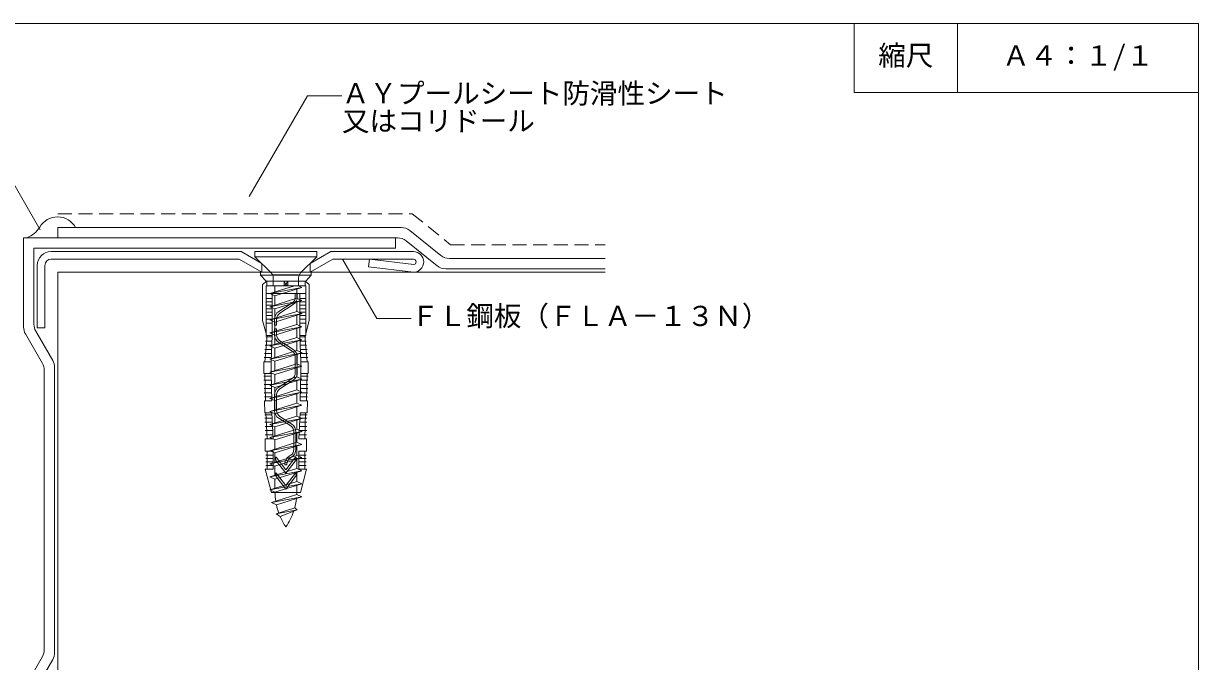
# Model space of a CAD drawing. Units: millimetres on the paper. Extents: x -135 to 135, y -94 to 92.
# Drawn here: x -35.6 to 135, y -0.7 to 92 of the extents above; entities that cross this region are included whole.
import ezdxf
from ezdxf.enums import TextEntityAlignment as Align

# ---------------------------------------------------------------- set-up
doc = ezdxf.new("R2010")
doc.units = ezdxf.units.MM
doc.linetypes.add('DASHED2', pattern=[3, 2, -1])
for name, color, linetype, lineweight in [('1-2_ハッチング', 4, 'Continuous', 18), ('1-4_リベットルーフ', 5, 'Continuous', 9), ('1-5_ＦＬ鋼板・ディスク', 7, 'Continuous', 9), ('1-6_アンカー類', 4, 'Continuous', 9), ('1-A_元図・躯体', 7, 'Continuous', 9), ('1-B_その他', 150, 'DASHED2', 18), ('1-C_アンカー類2', 7, 'Continuous', 9), ('E-0', 7, 'Continuous', 9), ('F-0', 7, 'Continuous', 9)]:
    doc.layers.add(name, color=color, linetype=linetype, lineweight=lineweight)
doc.styles.add('ＭＳ ゴシック', font='')
doc.styles.get('ＭＳ ゴシック').set_extended_font_data('MS Gothic')

msp = doc.modelspace()

# ---------------------------------------------------------------- linework, layer by layer
at = {"layer": '1-2_ハッチング', "lineweight": 9}
for centre, radius, start, end in [((-30.667, 60.916), 2.993, 29.083, 150.054), ((-36.814, 64.795), 4.279, 293.526, 326.138)]:
    msp.add_arc(centre, radius, start, end, dxfattribs=at)
at = {"layer": '1-4_リベットルーフ'}
for p, q in [((-30.606, 62.371), (19.223, 62.371)), ((-30.606, 60.871), (-30.606, 62.371)), ((20.475, 61.93), (24.979, 58.312)), ((-35.606, 60.871), (18.695, 60.871)), ((-35.606, 47.905), (-35.606, 60.871)), ((18.394, 59.371), (18.394, 60.871)), ((19.947, 60.43), (24.451, 56.812)), ((-34.106, 59.371), (18.394, 59.371)), ((-34.106, 48.307), (-34.106, 59.371)), ((25.704, 56.371), (48.829, 56.371)), ((26.232, 57.871), (48.829, 57.871)), ((-35.338, 46.905), (-32.874, 42.637)), ((-33.838, 47.307), (-31.374, 43.039)), ((-32.606, 41.637), (-32.606, 1.038)), ((-31.106, 42.039), (-31.106, 0.636)), ((-35.338, -4.23), (-32.874, 0.038)), ((-33.838, -4.632), (-31.374, -0.364))]:
    msp.add_line(p, q, dxfattribs=at)
for centre, start, end in [((19.223, 60.371), 51.223, 90), ((18.695, 58.871), 51.223, 90), ((26.232, 59.871), 231.223, 270), ((25.704, 58.371), 231.223, 270), ((-33.606, 47.905), 180, 209.99984), ((-32.106, 48.307), 180, 209.99868), ((-33.106, 42.039), 0, 30), ((-34.606, 41.637), 0, 30), ((-34.606, 1.038), 330, 0), ((-33.106, 0.636), 330, 0)]:
    msp.add_arc(centre, 2, start, end, dxfattribs=at)
at = {"layer": '1-5_ＦＬ鋼板・ディスク'}
for p, q in [((-31.606, 58.871), (-4.012, 58.871)), ((-1.016, 57.141), (-4.012, 58.871)), ((6.004, 57.141), (9, 58.871)), ((9, 58.871), (20.994, 58.871)), ((-33.606, 56.871), (-33.606, 47.771)), ((-32.506, 56.871), (-32.506, 47.771)), ((-31.606, 57.771), (-4.307, 57.771)), ((-1.016, 55.871), (-4.307, 57.771)), ((-1.016, 57.141), (-1.016, 55.871)), ((6.004, 55.871), (9.295, 57.771)), ((6.004, 57.141), (6.004, 55.871)), ((9.295, 57.771), (20.994, 57.771)), ((14.628, 57.763), (14.494, 56.671)), ((20.994, 55.871), (14.494, 56.671)), ((21.04, 56.974), (14.628, 57.763)), ((-33.606, 47.771), (-32.506, 47.771))]:
    msp.add_line(p, q, dxfattribs=at)
for centre, radius, start, end in [((-31.606, 56.871), 2, 90, 180), ((20.994, 57.371), 1.5, 270, 90), ((-31.606, 56.871), 0.9, 90, 180), ((20.994, 57.371), 0.4, 276.594, 90)]:
    msp.add_arc(centre, radius, start, end, dxfattribs=at)
at = {"layer": '1-6_アンカー類'}
for p, q in [((-2.006, 58.871), (-2.006, 58.131)), ((6.994, 58.871), (-2.006, 58.871)), ((0.361, 55.764), (-2.006, 58.131)), ((4.627, 55.764), (6.994, 58.131)), ((4.334, 55.471), (0.654, 55.471)), ((0.654, 55.057), (0.654, 53.871)), ((4.334, 55.057), (4.334, 53.871)), ((3.742, 53.871), (0.169, 52.76)), ((4.334, 53.871), (0.654, 53.871)), ((0.896, 53.871), (0.896, 52.986)), ((4.092, 53.424), (4.092, 52.08)), ((4.823, 53.651), (4.334, 53.871)), ((4.092, 52.08), (0.169, 50.86)), ((4.823, 51.752), (0.169, 50.86)), ((0.896, 52.431), (0.896, 51.086)), ((4.823, 51.752), (4.092, 52.08)), ((4.092, 51.524), (4.092, 50.182)), ((4.096, 50.182), (0.173, 48.961)), ((4.827, 49.853), (0.173, 48.961)), ((0.896, 50.531), (0.896, 49.186)), ((4.092, 49.624), (4.092, 48.28)), ((4.827, 49.853), (4.096, 50.182)), ((4.092, 48.28), (0.169, 47.06)), ((4.823, 47.952), (0.169, 47.06)), ((0.896, 48.634), (0.896, 47.286)), ((4.823, 47.952), (4.092, 48.28)), ((4.092, 46.377), (0.169, 45.157)), ((0.896, 46.731), (0.896, 45.383)), ((4.092, 47.724), (4.092, 46.377)), ((4.823, 46.048), (4.092, 46.377)), ((4.823, 46.048), (0.169, 45.157)), ((4.096, 44.478), (0.173, 43.258)), ((0.896, 44.828), (0.896, 43.483)), ((4.092, 45.822), (4.092, 44.478)), ((4.827, 44.15), (4.096, 44.478)), ((4.827, 44.15), (0.173, 43.258)), ((0.896, 42.929), (0.896, 41.583)), ((4.092, 43.922), (4.092, 42.578)), ((4.092, 42.578), (0.169, 41.357)), ((4.823, 42.249), (0.169, 41.357)), ((0.896, 41.028), (0.896, 39.68)), ((4.823, 42.249), (4.092, 42.578)), ((4.092, 42.022), (4.092, 40.674)), ((4.092, 40.674), (0.169, 39.454)), ((4.823, 40.346), (0.169, 39.454)), ((4.823, 40.346), (4.092, 40.674)), ((4.092, 40.118), (4.092, 38.772)), ((4.092, 38.772), (0.169, 37.551)), ((4.823, 38.443), (0.169, 37.551)), ((0.896, 39.125), (0.896, 37.777)), ((4.823, 38.443), (4.092, 38.772)), ((4.092, 38.216), (4.092, 36.872)), ((4.092, 36.872), (0.169, 35.651)), ((4.823, 36.543), (0.169, 35.651)), ((0.896, 37.222), (0.896, 35.877)), ((4.823, 36.543), (4.092, 36.872)), ((4.092, 36.316), (4.092, 34.972)), ((4.092, 34.972), (0.169, 33.751)), ((4.823, 34.643), (0.169, 33.751)), ((0.896, 35.322), (0.896, 33.977)), ((4.823, 34.643), (4.092, 34.972)), ((4.092, 34.416), (4.092, 33.072)), ((4.096, 33.073), (0.173, 31.852)), ((4.827, 32.744), (0.173, 31.852)), ((0.896, 33.422), (0.896, 32.077)), ((4.092, 32.516), (4.092, 31.172)), ((4.827, 32.744), (4.096, 33.073)), ((4.092, 31.172), (0.169, 29.951)), ((4.823, 30.843), (0.169, 29.951)), ((0.896, 31.525), (0.896, 30.177)), ((4.823, 30.843), (4.092, 31.172)), ((4.092, 29.272), (0.169, 28.051)), ((0.896, 29.622), (0.896, 28.277)), ((4.092, 30.616), (4.092, 29.272)), ((4.823, 28.943), (4.092, 29.272)), ((4.823, 28.943), (0.169, 28.051)), ((4.092, 27.372), (0.169, 26.151)), ((0.896, 27.722), (0.896, 26.378)), ((4.092, 28.716), (4.092, 27.372)), ((4.823, 27.043), (4.092, 27.372)), ((4.823, 27.043), (0.169, 26.151)), ((0.896, 25.822), (0.896, 24.478)), ((4.092, 26.816), (4.092, 25.472)), ((4.092, 25.472), (0.169, 24.251)), ((4.823, 25.143), (0.169, 24.251)), ((4.823, 25.143), (4.092, 25.472)), ((4.092, 24.916), (4.092, 23.944)), ((4.078, 23.572), (0.408, 22.4)), ((4.809, 23.243), (4.078, 23.572)), ((4.14, 21.338), (1.098, 20.756))]:
    msp.add_line(p, q, dxfattribs=at)
for points in [[(6.994, 58.871), (6.994, 58.131), (-2.006, 58.131)], [(0.169, 50.86), (0.896, 50.531), (4.823, 51.752)], [(0.173, 48.961), (0.9, 48.632), (4.827, 49.853)], [(0.169, 47.06), (0.896, 46.731), (4.823, 47.952)], [(0.169, 45.157), (0.896, 44.828), (4.823, 46.048)], [(0.173, 43.258), (0.9, 42.929), (4.827, 44.15)], [(0.169, 41.357), (0.896, 41.028), (4.823, 42.249)], [(0.169, 39.454), (0.896, 39.125), (4.823, 40.346)], [(0.169, 37.551), (0.896, 37.222), (4.823, 38.443)], [(0.169, 35.651), (0.896, 35.322), (4.823, 36.543)], [(0.169, 33.751), (0.896, 33.422), (4.823, 34.643)], [(0.173, 31.852), (0.9, 31.524), (4.827, 32.744)], [(0.169, 29.951), (0.896, 29.622), (4.823, 30.843)], [(0.169, 28.051), (0.896, 27.722), (4.823, 28.943)], [(0.169, 26.151), (0.896, 25.822), (4.823, 27.043)], [(0.169, 24.251), (0.896, 23.922), (4.823, 25.143)], [(3.77, 21.667), (1.098, 20.756), (1.663, 20.392)], [(1.663, 20.392), (4.14, 21.338), (3.77, 21.667)]]:
    msp.add_lwpolyline(points, dxfattribs=at)
for points in [[(4.823, 53.651), (0.169, 52.76), (0.896, 52.431)], [(1.129, 22.074), (4.809, 23.243), (0.408, 22.4)]]:
    msp.add_lwpolyline(points, close=True, dxfattribs=at)
for centre, radius, start, end in [((-0.346, 55.057), 1, 0, 45), ((5.334, 55.057), 1, 135, 180), ((10.277, 24.111), 9.383, 181.153, 189.302), ((-5.289, 24.111), 9.383, 356.704, 358.981), ((-5.289, 24.111), 9.383, 344.901, 353.165), ((10.277, 24.111), 9.383, 192.558, 200.133), ((-5.289, 24.111), 9.383, 326.049, 341.511), ((10.277, 24.111), 9.383, 203.352, 213.951)]:
    msp.add_arc(centre, radius, start, end, dxfattribs=at)
at = {"layer": '1-A_元図・躯体'}
for q in [(-30.606, -54.129), (48.829, 55.871)]:
    msp.add_line((-30.606, 55.871), q, dxfattribs=at)
at = {"layer": '1-B_その他', "color": 30}
msp.add_lwpolyline([(-30.606, 64.371), (20.806, 64.371), (26.408, 59.871), (48.829, 59.871)], dxfattribs=at)
at = {"layer": '1-C_アンカー類2'}
for p, q in [((-1.181, 55.421), (-1.181, 55.871)), ((6.169, 55.871), (-1.181, 55.871)), ((6.169, 55.421), (-1.181, 55.421)), ((-0.396, 54.571), (-1.181, 55.421)), ((5.384, 54.571), (6.169, 55.421)), ((6.169, 55.421), (6.169, 55.871)), ((-0.296, 54.571), (-0.896, 54.071)), ((-0.896, 48.871), (-0.896, 54.071)), ((5.384, 54.571), (-0.396, 54.571)), ((5.384, 53.871), (-0.396, 53.871)), ((-0.396, 46.671), (-0.396, 53.871)), ((-0.296, 53.871), (-0.296, 54.571)), ((2.244, 53.871), (2.244, 54.571)), ((2.244, 53.871), (2.494, 54.071)), ((2.744, 53.871), (2.494, 54.071)), ((2.744, 53.871), (2.744, 54.571)), ((5.884, 54.071), (5.284, 54.571)), ((5.284, 53.871), (5.284, 54.571)), ((5.384, 46.671), (5.384, 53.871)), ((5.884, 48.871), (5.884, 54.071)), ((5.384, 52.771), (-0.396, 52.771)), ((0.494, 52.071), (-0.396, 52.071)), ((0.522, 51.571), (-0.396, 51.571)), ((0.494, 46.671), (0.494, 52.771)), ((1.439, 50.168), (3.387, 51.426)), ((3.844, 52.266), (3.844, 52.771)), ((4.144, 52.266), (4.144, 52.771)), ((4.494, 46.671), (4.494, 52.771)), ((5.384, 52.071), (4.494, 52.071)), ((5.384, 51.571), (4.494, 51.571)), ((0.494, 51.071), (-0.396, 51.071)), ((0.494, 50.571), (-0.396, 50.571)), ((0.494, 50.071), (-0.396, 50.071)), ((0.494, 49.571), (-0.396, 49.571)), ((1.602, 49.916), (3.55, 51.174)), ((5.384, 51.071), (4.494, 51.071)), ((5.384, 50.571), (4.494, 50.571)), ((5.384, 50.071), (4.494, 50.071)), ((5.384, 49.571), (4.494, 49.571)), ((-0.396, 46.971), (-0.896, 48.871)), ((0.494, 49.071), (-0.396, 49.071)), ((0.494, 48.471), (-0.396, 48.471)), ((0.844, 48.171), (0.844, 49.076)), ((1.144, 48.171), (0.844, 48.171)), ((1.144, 48.171), (1.144, 49.076)), ((5.384, 49.071), (4.494, 49.071)), ((5.384, 48.471), (4.494, 48.471)), ((5.884, 48.871), (5.384, 46.971)), ((-0.57, 42.871), (-0.234, 46.671)), ((0.487, 46.471), (-0.405, 46.471)), ((0.494, 46.671), (-0.396, 46.671)), ((0.353, 42.871), (0.494, 46.671)), ((0.844, 46.766), (0.844, 47.671)), ((1.144, 47.671), (0.844, 47.671)), ((1.144, 46.766), (1.144, 47.671)), ((5.384, 46.671), (4.494, 46.671)), ((4.635, 42.868), (4.494, 46.671)), ((5.393, 46.471), (4.495, 46.471)), ((5.558, 42.871), (5.223, 46.671)), ((0.42, 44.671), (-0.564, 44.671)), ((0.442, 45.271), (-0.511, 45.271)), ((0.464, 45.871), (-0.458, 45.871)), ((1.439, 45.674), (3.387, 44.416)), ((1.602, 45.926), (3.55, 44.668)), ((5.446, 45.871), (4.524, 45.871)), ((5.499, 45.271), (4.546, 45.271)), ((5.552, 44.671), (4.568, 44.671)), ((-0.731, 41.171), (-0.731, 42.871)), ((0.353, 42.871), (-0.731, 42.871)), ((0.375, 43.471), (-0.67, 43.471)), ((0.398, 44.071), (-0.617, 44.071)), ((0.344, 41.171), (0.353, 42.88)), ((3.844, 41.266), (3.844, 43.576)), ((4.144, 41.266), (4.144, 43.576)), ((5.605, 44.071), (4.59, 44.071)), ((5.658, 43.471), (4.613, 43.471)), ((5.719, 42.871), (4.635, 42.871)), ((4.644, 41.171), (4.635, 42.868)), ((5.719, 41.171), (5.719, 42.871)), ((0.344, 41.171), (-0.731, 41.171)), ((-0.47, 37.171), (-0.57, 41.171)), ((0.444, 37.171), (0.344, 41.171)), ((4.544, 37.171), (4.644, 41.171)), ((5.719, 41.171), (4.644, 41.171)), ((5.458, 37.171), (5.558, 41.171)), ((0.354, 40.771), (-0.712, 40.771)), ((0.369, 40.171), (-0.698, 40.171)), ((0.384, 39.571), (-0.682, 39.571)), ((1.439, 39.168), (3.387, 40.426)), ((1.602, 38.916), (3.55, 40.174)), ((5.671, 39.571), (4.604, 39.571)), ((5.686, 40.171), (4.619, 40.171)), ((5.701, 40.771), (4.634, 40.771)), ((0.399, 38.971), (-0.668, 38.971)), ((0.414, 38.371), (-0.652, 38.371)), ((0.429, 37.771), (-0.638, 37.771)), ((0.844, 35.766), (0.844, 38.076)), ((1.144, 35.766), (1.144, 38.076)), ((5.626, 37.771), (4.559, 37.771)), ((5.656, 38.971), (4.589, 38.971)), ((5.641, 38.371), (4.59, 38.371)), ((0.444, 37.171), (-0.631, 37.171)), ((5.619, 37.171), (4.544, 37.171)), ((5.58, 35.471), (5.619, 37.171)), ((0.458, 35.171), (-0.57, 35.171)), ((0.481, 34.671), (-0.561, 34.671)), ((-0.256, 31.671), (-0.431, 35.471)), ((0.619, 31.671), (0.444, 35.471)), ((1.439, 34.674), (3.187, 33.546)), ((1.602, 34.926), (3.35, 33.798)), ((4.369, 31.671), (4.544, 35.471)), ((5.547, 34.671), (4.507, 34.671)), ((5.559, 35.171), (4.522, 35.171)), ((5.58, 35.471), (4.544, 35.471)), ((5.244, 31.671), (5.33, 35.471)), ((0.527, 34.071), (-0.55, 34.071)), ((0.55, 33.471), (-0.539, 33.471)), ((0.573, 32.871), (-0.528, 32.871)), ((3.644, 30.137), (3.644, 32.705)), ((3.944, 30.137), (3.944, 32.705)), ((5.506, 32.871), (4.415, 32.871)), ((5.52, 33.471), (4.438, 33.471)), ((5.534, 34.071), (4.461, 34.071)), ((0.596, 32.271), (-0.518, 32.271)), ((-0.506, 29.871), (-0.506, 31.671)), ((0.619, 31.671), (-0.506, 31.671)), ((5.494, 31.671), (4.369, 31.671)), ((5.493, 32.271), (4.392, 32.271)), ((5.494, 29.871), (5.494, 31.671)), ((0.619, 29.871), (-0.506, 29.871)), ((0.619, 29.321), (-0.431, 29.321)), ((-0.256, 27.271), (-0.256, 29.871)), ((0.619, 27.271), (0.619, 29.871)), ((2.494, 27.171), (1.084, 29.005)), ((2.494, 27.171), (3.904, 29.005)), ((2.939, 29.137), (3.187, 29.297)), ((3.102, 28.885), (3.35, 29.045)), ((4.369, 27.271), (4.369, 29.871)), ((5.494, 29.871), (4.369, 29.871)), ((5.419, 29.321), (4.369, 29.321)), ((5.244, 27.271), (5.244, 29.871)), ((0.619, 28.821), (-0.431, 28.821)), ((0.619, 28.321), (-0.431, 28.321)), ((0.619, 27.821), (-0.431, 27.821)), ((0.994, 28.974), (0.994, 28.791)), ((2.494, 26.671), (1.098, 28.486)), ((2.344, 27.871), (2.344, 28.045)), ((2.644, 27.871), (2.344, 27.871)), ((2.494, 26.671), (3.89, 28.486)), ((2.644, 27.871), (2.644, 28.045)), ((3.994, 28.974), (3.994, 28.791)), ((5.419, 28.821), (4.369, 28.821)), ((5.419, 28.321), (4.369, 28.321)), ((5.419, 27.821), (4.369, 27.821)), ((0.394, 23.871), (-0.506, 27.271)), ((0.619, 27.271), (-0.506, 27.271)), ((0.994, 26.674), (0.994, 26.491)), ((2.494, 24.871), (1.084, 26.705)), ((2.494, 24.371), (1.098, 26.186)), ((2.494, 24.871), (3.904, 26.705)), ((2.494, 24.371), (3.89, 26.186)), ((3.994, 26.674), (3.994, 26.491)), ((5.493, 27.271), (4.369, 27.271)), ((4.594, 23.871), (5.494, 27.271)), ((4.594, 23.871), (0.394, 23.871))]:
    msp.add_line(p, q, dxfattribs=at)
for points in [[(2.744, 54.571), (2.494, 54.071), (2.244, 54.571)], [(0.444, 35.471), (-0.592, 35.471), (-0.631, 37.171)]]:
    msp.add_lwpolyline(points, dxfattribs=at)
for centre, radius, start, end in [((2.844, 52.266), 1, 302.858, 0), ((2.844, 52.266), 1.3, 302.858, 0), ((2.144, 49.076), 1.3, 122.858, 180), ((2.144, 49.076), 1, 122.858, 180), ((2.144, 46.766), 1.3, 180, 237.142), ((2.144, 46.766), 1, 180, 237.142), ((2.844, 43.576), 1, 0, 57.142), ((2.844, 43.576), 1.3, 0, 57.142), ((2.844, 41.266), 1, 302.858, 0), ((2.844, 41.266), 1.3, 302.858, 0), ((2.144, 38.076), 1.3, 122.858, 180), ((2.144, 38.076), 1, 122.858, 180), ((2.144, 35.766), 1.3, 180, 237.142), ((2.144, 35.766), 1, 180, 237.142), ((2.644, 32.705), 1, 0, 57.142), ((2.644, 32.705), 1.3, 0, 57.142), ((1.044, 28.974), 0.05, 37.569, 180), ((3.644, 28.045), 1.3, 122.858, 180), ((2.644, 30.137), 1, 302.858, 0), ((2.644, 30.137), 1.3, 302.858, 0), ((3.944, 28.974), 0.05, 0, 142.431), ((1.494, 28.791), 0.5, 180, 217.569), ((3.644, 28.045), 1, 122.858, 180), ((3.494, 28.791), 0.5, 322.431, 0), ((1.044, 26.674), 0.05, 37.569, 180), ((1.494, 26.491), 0.5, 180, 217.569), ((3.494, 26.491), 0.5, 322.431, 0), ((3.944, 26.674), 0.05, 0, 142.431)]:
    msp.add_arc(centre, radius, start, end, dxfattribs=at)
at = {"layer": 'E-0'}
for p, q in [((5.624, 81.516), (-2.831, 66.871)), ((5.624, 81.516), (10.624, 81.516)), ((-38.339, 70.977), (-33.18, 62.042)), ((15.681, 49.174), (10.718, 57.771)), ((15.681, 49.174), (20.681, 49.174))]:
    msp.add_line(p, q, dxfattribs=at)
at = {"layer": 'F-0'}
msp.add_line((100, 92), (100, 82), dxfattribs=at)
for points in [[(-135, 92), (135, 92), (135, -88), (-135, -88)], [(85, 92), (85, 82), (135, 82)]]:
    msp.add_lwpolyline(points, dxfattribs=at)

# ---------------------------------------------------------------- texts
at = {"layer": 'E-0', "style": 'ＭＳ ゴシック'}
for s, p in [('縮尺', (88.5, 85)), ('Ａ４：１/１', (106.5, 85)), ('ＡＹプールシート防滑性シート', (10.624, 79.516)), ('又はコリドール', (10.624, 75.502)), ('ＦＬ鋼板（ＦＬＡ－１３Ｎ）', (20.681, 47.174))]:
    msp.add_text(s, height=2.933, dxfattribs=at).set_placement(p, align=Align.BOTTOM_LEFT)

doc.saveas('drawing.dxf')
